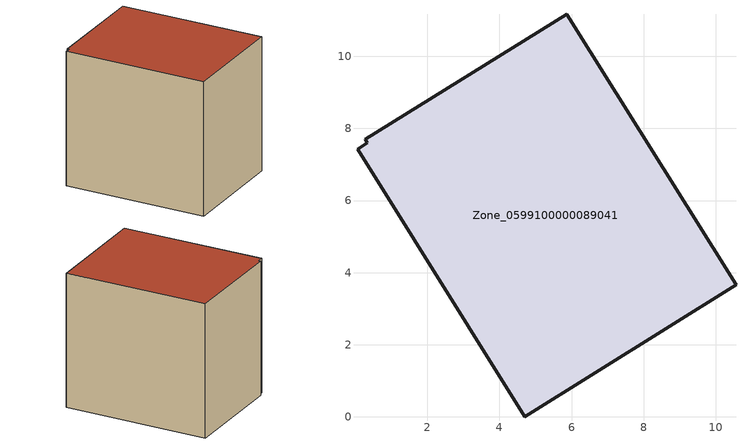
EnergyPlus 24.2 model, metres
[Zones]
Zone_0599100000089041
 floor ground (C_G): 0.06,7.43 0.34,7.6 0.28,7.7 5.86,11.17 10.56,3.66 4.7,0 z0
 wall outside (C_F): 10.56,3.66 5.86,11.17 0.28,7.7 0.34,7.6 0.06,7.43 4.7,0 10.56,3.66 z0:8.3
 roof outside (C_R): 0.34,7.6 0.06,7.43 4.7,0 10.56,3.66 5.86,11.17 0.28,7.7 z8.3
[BUILDING]
Pand.0599100000089041: North Axis=0; Terrain=City; Loads Convergence Tolerance Value=0.04; Temperature Convergence Tolerance Value=0.4; Solar Distribution=FullExterior; Maximum Number of Warmup Days=25; Minimum Number of Warmup Days=1
[Site:Location]
Rotterdam.The.Hague.AP_ZH_NLD Design_Conditions: Latitude=51.96; Longitude=4.45; Time Zone=1; Elevation=-4.5
[SITE:GROUNDTEMPERATURE:BUILDINGSURFACE]
18, 18, 18, 18, 18, 18, 18, 18, 18, 18, 18, 18
[MATERIAL] Thermal Absorptance=0.9; Solar Absorptance=0.7; Visible Absorptance=0.7
Name | Roughness | Thickness | Conductivity | Density | Specific Heat
G.TI.1946-1964 | MediumSmooth | 0.15 | 1 | 540 | 1210
F.TI.1946-1964 | Rough | 0.3 | 0.857143 | 1920 | 840
R.TI.1946-1964 | MediumRough | 0.2 | 0.277778 | 1500 | 1000
[CONSTRUCTION]
C_G: G.TI.1946-1964
C_F: F.TI.1946-1964
C_R: R.TI.1946-1964
[ZONE]
Zone_0599100000089041: Type=1; Multiplier=1; Ceiling Height=Autocalculate; Volume=Autocalculate; Floor Area=autocalculate; Part of Total Floor Area=Yes
[ZONEINFILTRATION:DESIGNFLOWRATE]
Infil_Zone_0599100000089041: Zone or ZoneList or Space or SpaceList=Zone_0599100000089041; Schedule=AlwaysOn; Design Flow Rate Calculation Method=Flow/Area; Flow Rate per Floor Area=0.003; Constant Term Coefficient=1; Temperature Term Coefficient=0; Velocity Term Coefficient=0; Velocity Squared Term Coefficient=0
[HVACTEMPLATE:ZONE:IDEALLOADSAIRSYSTEM]
Zone_0599100000089041: Maximum Heating Supply Air Temperature=50; Minimum Cooling Supply Air Temperature=13; Maximum Heating Supply Air Humidity Ratio=0.0156; Minimum Cooling Supply Air Humidity Ratio=0.0077; Heating Limit=NoLimit; Cooling Limit=NoLimit; Dehumidification Control Type=ConstantSensibleHeatRatio; Cooling Sensible Heat Ratio=0.7; Dehumidification Setpoint=60; Humidification Control Type=None; Humidification Setpoint=30; Outdoor Air Method=None; Outdoor Air Flow Rate per Person=0.00944; Outdoor Air Flow Rate per Zone Floor Area=0; Outdoor Air Flow Rate per Zone=0; Demand Controlled Ventilation Type=None; Outdoor Air Economizer Type=NoEconomizer; Heat Recovery Type=None; Sensible Heat Recovery Effectiveness=0.7; Latent Heat Recovery Effectiveness=0.65
[ZONECONTROL:THERMOSTAT]
ThermostatControl_Zone_0599100000089041: Zone or ZoneList=Zone_0599100000089041; Control Type Schedule=DualSetpointControlType; Control 1=Thermostat_Zone_0599100000089041; Temperature Difference Between Cutout And Setpoint=0
[THERMOSTATSETPOINT:DUALSETPOINT]
Thermostat_Zone_0599100000089041: Heating Setpoint Temperature Schedule=HeatingSetpoint_Zone_0599100000089041; Cooling Setpoint Temperature Schedule=CoolingSetpoint_Zone_0599100000089041
[SCHEDULE:COMPACT]
HeatingSetpoint_Zone_0599100000089041: Through: 12/31, For: AllDays, Until: 24:00, 21
CoolingSetpoint_Zone_0599100000089041: Through: 12/31, For: AllDays, Until: 24:00, 24
DualSetpointControlType: Through: 12/31, For: AllDays, Until: 24:00, 4
AlwaysOn: Through: 12/31, For: AllDays, Until: 24:00, 1
